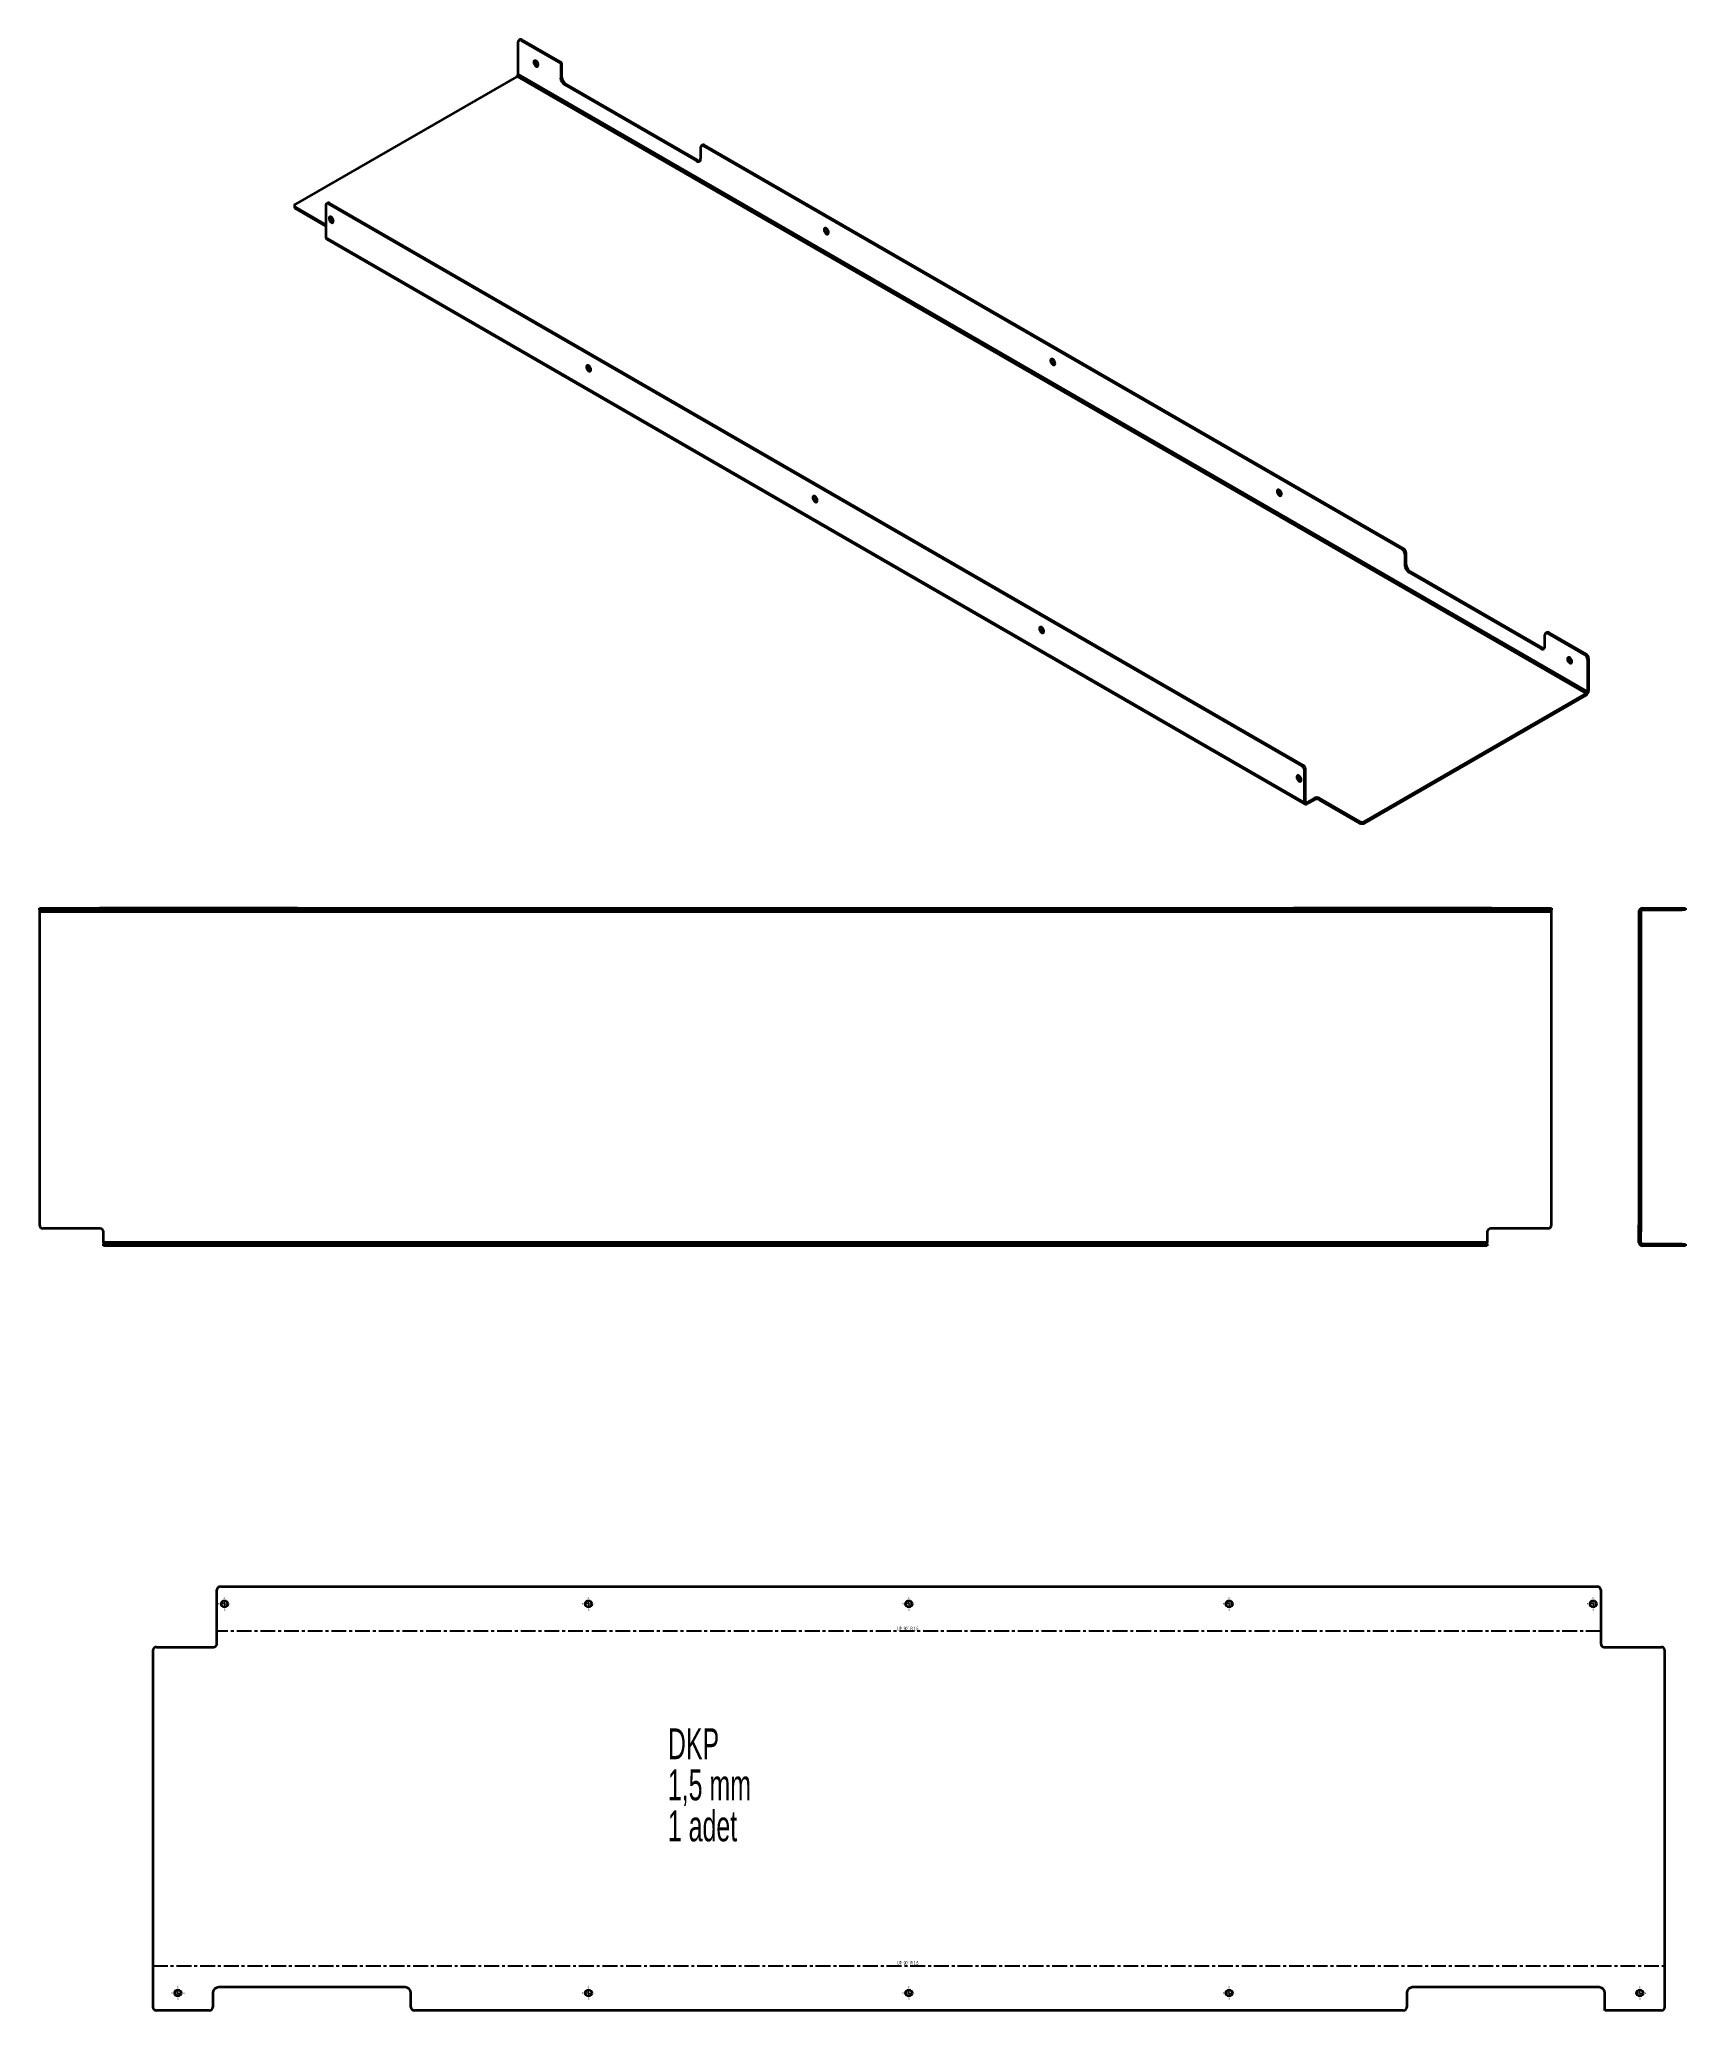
# Model space of a CAD drawing. Header units: millimetres. Extents: x -624 to 789, y -398 to 1294.
import ezdxf

# ---------------------------------------------------------------- set-up
doc = ezdxf.new("R2010")
doc.units = ezdxf.units.MM
doc.linetypes.add('CENTERX2', pattern=[20.32, 12.7, -2.54, 2.54, -2.54])
doc.styles.add('SLDTEXTSTYLE0', font='TXT', dxfattribs={"width": 0.605})
doc.styles.add('SLDTEXTSTYLE1', font='TXT', dxfattribs={"width": 0.5675})

# ---------------------------------------------------------------- blocks, each defined once
blk = doc.blocks.new('SW_NOTE_0')
at = {"color": 0, "linetype": 'Continuous', "lineweight": 0, "char_height": 26.46, "attachment_point": 1, "style": 'SLDTEXTSTYLE0'}
for s, insert in [('DKP', (0, 34.1)), ('1,5 mm', (0, -1.2)), ('1 adet', (0, -36.4))]:
    blk.add_mtext(s, dxfattribs=dict(at, insert=insert))
blk = doc.blocks.new('SW_CENTERMARKSYMBOL_0')
at = {"color": 0, "linetype": 'Continuous', "lineweight": 18}
for p, q in [((-5, 0), (-5.25, 0)), ((0, 0), (-2.5, 0)), ((0, 5), (0, 5.25)), ((0, 0), (0, 2.5)), ((0, 0), (0, -2.5)), ((0, 0), (2.5, 0)), ((5, 0), (5.25, 0)), ((0, -5), (0, -5.25))]:
    blk.add_line(p, q, dxfattribs=at)
blk = doc.blocks.new('SW_CENTERMARKSYMBOL_1')
at = {"color": 0, "linetype": 'Continuous', "lineweight": 18}
for p, q in [((-5, 0), (-5.25, 0)), ((0, 0), (-2.5, 0)), ((0, 5), (0, 5.25)), ((0, 0), (0, 2.5)), ((0, 0), (0, -2.5)), ((0, 0), (2.5, 0)), ((5, 0), (5.25, 0)), ((0, -5), (0, -5.25))]:
    blk.add_line(p, q, dxfattribs=at)
blk = doc.blocks.new('SW_CENTERMARKSYMBOL_2')
at = {"color": 0, "linetype": 'Continuous', "lineweight": 18}
for p, q in [((-5, 0), (-5.25, 0)), ((0, 0), (-2.5, 0)), ((0, 5), (0, 5.25)), ((0, 0), (0, 2.5)), ((0, 0), (0, -2.5)), ((0, 0), (2.5, 0)), ((5, 0), (5.25, 0)), ((0, -5), (0, -5.25))]:
    blk.add_line(p, q, dxfattribs=at)
blk = doc.blocks.new('SW_CENTERMARKSYMBOL_3')
at = {"color": 0, "linetype": 'Continuous', "lineweight": 18}
for p, q in [((-5, 0), (-5.25, 0)), ((0, 0), (-2.5, 0)), ((0, 5), (0, 5.25)), ((0, 0), (0, 2.5)), ((0, 0), (0, -2.5)), ((0, 0), (2.5, 0)), ((5, 0), (5.25, 0)), ((0, -5), (0, -5.25))]:
    blk.add_line(p, q, dxfattribs=at)
blk = doc.blocks.new('SW_CENTERMARKSYMBOL_4')
at = {"color": 0, "linetype": 'Continuous', "lineweight": 18}
for p, q in [((-5, 0), (-5.25, 0)), ((0, 0), (-2.5, 0)), ((0, 5), (0, 5.25)), ((0, 0), (0, 2.5)), ((0, 0), (0, -2.5)), ((0, 0), (2.5, 0)), ((5, 0), (5.25, 0)), ((0, -5), (0, -5.25))]:
    blk.add_line(p, q, dxfattribs=at)
blk = doc.blocks.new('SW_CENTERMARKSYMBOL_5')
at = {"color": 0, "linetype": 'Continuous', "lineweight": 18}
for p, q in [((-5, 0), (-5.25, 0)), ((0, 0), (-2.5, 0)), ((0, 5), (0, 5.25)), ((0, 0), (0, 2.5)), ((0, 0), (0, -2.5)), ((0, 0), (2.5, 0)), ((5, 0), (5.25, 0)), ((0, -5), (0, -5.25))]:
    blk.add_line(p, q, dxfattribs=at)
blk = doc.blocks.new('SW_CENTERMARKSYMBOL_6')
at = {"color": 0, "linetype": 'Continuous', "lineweight": 18}
for p, q in [((-5, 0), (-5.25, 0)), ((0, 0), (-2.5, 0)), ((0, 5), (0, 5.25)), ((0, 0), (0, 2.5)), ((0, 0), (0, -2.5)), ((0, 0), (2.5, 0)), ((5, 0), (5.25, 0)), ((0, -5), (0, -5.25))]:
    blk.add_line(p, q, dxfattribs=at)
blk = doc.blocks.new('SW_CENTERMARKSYMBOL_7')
at = {"color": 0, "linetype": 'Continuous', "lineweight": 18}
for p, q in [((-5, 0), (-5.25, 0)), ((0, 0), (-2.5, 0)), ((0, 5), (0, 5.25)), ((0, 0), (0, 2.5)), ((0, 0), (0, -2.5)), ((0, 0), (2.5, 0)), ((5, 0), (5.25, 0)), ((0, -5), (0, -5.25))]:
    blk.add_line(p, q, dxfattribs=at)
blk = doc.blocks.new('SW_CENTERMARKSYMBOL_8')
at = {"color": 0, "linetype": 'Continuous', "lineweight": 18}
for p, q in [((-5, 0), (-5.25, 0)), ((0, 0), (-2.5, 0)), ((0, 5), (0, 5.25)), ((0, 0), (0, 2.5)), ((0, 0), (0, -2.5)), ((0, 0), (2.5, 0)), ((5, 0), (5.25, 0)), ((0, -5), (0, -5.25))]:
    blk.add_line(p, q, dxfattribs=at)
blk = doc.blocks.new('SW_CENTERMARKSYMBOL_9')
at = {"color": 0, "linetype": 'Continuous', "lineweight": 18}
for p, q in [((-5, 0), (-5.25, 0)), ((0, 0), (-2.5, 0)), ((0, 5), (0, 5.25)), ((0, 0), (0, 2.5)), ((0, 0), (0, -2.5)), ((0, 0), (2.5, 0)), ((5, 0), (5.25, 0)), ((0, -5), (0, -5.25))]:
    blk.add_line(p, q, dxfattribs=at)

msp = doc.modelspace()

# ---------------------------------------------------------------- linework, layer by layer
at = {"color": 7, "linetype": 'Continuous', "lineweight": 35}
for p, q in [((-212.7, 1263.8), (-212.7, 1291.5)), ((-211, 1293.5), (-212, 1292.9)), ((-209.5, 1293.4), (-210.5, 1292.7)), ((-210.5, 1292.7), (-176.2, 1273)), ((-209.5, 1293.4), (-175.2, 1273.6)), ((-176.2, 1273), (-175.2, 1273.6)), ((-176.2, 1273), (-176.2, 1260.7)), ((-175.2, 1261.3), (-175.2, 1273.6)), ((-213.7, 1261.9), (-403.9, 1152.1)), ((-213.7, 1261.9), (704.1, 732.1)), ((705.2, 733.9), (-212.7, 1263.8)), ((-176.2, 1260.7), (-175.2, 1261.3)), ((-172.7, 1254.6), (-171.6, 1255.2)), ((-172.7, 1254.6), (-59.6, 1189.3)), ((-58.5, 1189.9), (-171.6, 1255.2)), ((-54.4, 1203.1), (-55.4, 1202.5)), ((-52.9, 1202.9), (-53.9, 1202.3)), ((-53.9, 1202.3), (546.4, 855.8)), ((-52.9, 1202.9), (547.5, 856.4)), ((-59.6, 1189.3), (-58.5, 1189.9)), ((-56, 1191.3), (-56, 1201.1)), ((-404.8, 1150.9), (-404.8, 1149.7)), ((-377.8, 1151.3), (-377.8, 1123.5)), ((-376.1, 1153.3), (-377.1, 1152.7)), ((-374.6, 1153.1), (-375.6, 1152.5)), ((460.2, 670), (-375.6, 1152.5)), ((461.2, 670.6), (-374.6, 1153.1)), ((-377.8, 1134.6), (-403.9, 1149.7)), ((-403.9, 1149.7), (-403.9, 1148.4)), ((-377.8, 1133.3), (-403.9, 1148.4)), ((462.3, 638.6), (-377.8, 1123.5)), ((-377.1, 1122.2), (462.9, 637.2)), ((546.4, 855.8), (547.5, 856.4)), ((549.6, 852.7), (548.5, 852.1)), ((548.5, 852.1), (548.5, 842.3)), ((549.6, 842.9), (549.6, 852.7)), ((548.5, 842.3), (549.6, 842.9)), ((552.1, 836.2), (553.1, 836.8)), ((552.1, 836.2), (665.2, 770.9)), ((666.3, 771.5), (553.1, 836.8)), ((668.8, 772.9), (668.8, 782.7)), ((670.4, 784.7), (669.4, 784.1)), ((671.9, 784.5), (670.9, 783.9)), ((670.9, 783.9), (703, 765.3)), ((671.9, 784.5), (704.1, 766)), ((665.2, 770.9), (666.3, 771.5)), ((703, 765.3), (704.1, 766)), ((706.2, 762.3), (705.2, 761.7)), ((705.2, 761.7), (705.2, 733.9)), ((706.2, 762.3), (706.2, 734.5)), ((513.9, 622.3), (704.1, 732.1)), ((513.9, 621), (704.1, 730.9)), ((704.1, 732.1), (704.1, 730.9)), ((705.2, 733.9), (706.2, 734.5)), ((460.2, 670), (461.2, 670.6)), ((463.3, 667), (462.3, 666.4)), ((462.3, 638.6), (462.3, 666.4)), ((463.3, 639.2), (463.3, 667)), ((463.3, 639.2), (462.3, 638.6)), ((464.4, 638.6), (463.3, 639.2)), ((470.8, 642.3), (464.4, 638.6)), ((470.8, 641), (464.4, 637.4)), ((464.4, 638.6), (464.4, 637.4)), ((470.8, 641), (470.8, 642.3)), ((509.7, 622.3), (475, 642.3)), ((475, 642.3), (475, 641)), ((509.7, 621), (475, 641)), ((509.7, 621), (509.7, 622.3)), ((513.9, 622.3), (513.9, 621)), ((-623.7, 546.5), (-623.7, 548)), ((-623.7, 548), (-620.7, 548)), ((-620.7, 546.5), (-623.7, 546.5)), ((-623.7, 546.5), (-623.7, 545)), ((-623.7, 545), (674.3, 545)), ((-623.7, 545), (-623.7, 276)), ((-620.7, 548), (-620.7, 546.5)), ((-620.7, 548), (-572.2, 548)), ((-620.7, 546.5), (-572.2, 546.5)), ((-572.2, 546.5), (-572.2, 548)), ((-567.2, 548), (-572.2, 548)), ((-572.2, 546.5), (-567.2, 546.5)), ((-567.2, 546.5), (-567.2, 548)), ((-407.2, 548), (-567.2, 548)), ((-567.2, 546.5), (-407.2, 546.5)), ((-407.2, 546.5), (-407.2, 548)), ((-402.2, 548), (-407.2, 548)), ((-407.2, 546.5), (-402.2, 546.5)), ((-402.2, 546.5), (-402.2, 548)), ((-402.2, 548), (-399.2, 548)), ((-399.2, 546.5), (-402.2, 546.5)), ((-399.2, 548), (-399.2, 546.5)), ((-399.2, 548), (449.8, 548)), ((-399.2, 546.5), (449.8, 546.5)), ((449.8, 546.5), (449.8, 548)), ((449.8, 548), (452.8, 548)), ((452.8, 546.5), (449.8, 546.5)), ((452.8, 548), (452.8, 546.5)), ((457.8, 548), (452.8, 548)), ((452.8, 546.5), (457.8, 546.5)), ((457.8, 546.5), (457.8, 548)), ((617.8, 548), (457.8, 548)), ((457.8, 546.5), (617.8, 546.5)), ((617.8, 546.5), (617.8, 548)), ((622.8, 548), (617.8, 548)), ((617.8, 546.5), (622.8, 546.5)), ((622.8, 546.5), (622.8, 548)), ((622.8, 548), (625.8, 548)), ((625.8, 546.5), (622.8, 546.5)), ((625.8, 548), (625.8, 546.5)), ((625.8, 548), (671.3, 548)), ((625.8, 546.5), (671.3, 546.5)), ((671.3, 546.5), (671.3, 548)), ((671.3, 548), (674.3, 548)), ((674.3, 546.5), (671.3, 546.5)), ((674.3, 548), (674.3, 546.5)), ((674.3, 545), (674.3, 546.5)), ((674.3, 276), (674.3, 545)), ((751, 545), (749.5, 545)), ((749.5, 545), (749.5, 276)), ((751, 545), (751, 276)), ((752.5, 546.5), (752.5, 548)), ((752.5, 548), (786.5, 548)), ((752.5, 546.5), (786.5, 546.5)), ((786.5, 546.5), (786.5, 548)), ((786.5, 548), (789.5, 548)), ((789.5, 546.5), (786.5, 546.5)), ((789.5, 548), (789.5, 546.5)), ((-571.7, 273), (-620.7, 273)), ((671.3, 273), (622.3, 273)), ((749.5, 276), (751, 276)), ((749.5, 273), (749.5, 276)), ((751, 273), (749.5, 273)), ((749.5, 270), (749.5, 273)), ((751, 276), (751, 273)), ((751, 273), (751, 270)), ((-568.7, 261), (-568.7, 270)), ((-568.7, 261), (-568.7, 259.5)), ((619.3, 261), (-568.7, 261)), ((-568.7, 258), (-568.7, 259.5)), ((-568.7, 259.5), (-565.7, 259.5)), ((-565.7, 258), (-568.7, 258)), ((-565.7, 259.5), (-565.7, 258)), ((616.3, 259.5), (-565.7, 259.5)), ((616.3, 258), (-565.7, 258)), ((616.3, 258), (616.3, 259.5)), ((616.3, 259.5), (619.3, 259.5)), ((619.3, 258), (616.3, 258)), ((619.3, 270), (619.3, 261)), ((619.3, 259.5), (619.3, 261)), ((619.3, 259.5), (619.3, 258)), ((751, 270), (749.5, 270)), ((749.5, 261), (749.5, 270)), ((751, 261), (749.5, 261)), ((751, 261), (751, 270)), ((752.5, 259.5), (752.5, 258)), ((786.5, 259.5), (752.5, 259.5)), ((786.5, 258), (752.5, 258)), ((786.5, 258), (786.5, 259.5)), ((786.5, 259.5), (789.5, 259.5)), ((789.5, 258), (786.5, 258)), ((789.5, 259.5), (789.5, 258)), ((-471.3, -83.3), (-471.3, -37.3)), ((-468.3, -34.3), (713.7, -34.3)), ((716.7, -37.3), (716.7, -83.3)), ((-526.3, -89.3), (-526.3, -395.3)), ((-523.3, -86.3), (-474.3, -86.3)), ((719.7, -86.3), (768.7, -86.3)), ((771.7, -395.3), (771.7, -89.3)), ((-474.8, -383.3), (-474.8, -395.3)), ((-309.8, -378.3), (-469.8, -378.3)), ((-304.8, -395.3), (-304.8, -383.3)), ((550.2, -383.3), (550.2, -395.3)), ((715.2, -378.3), (555.2, -378.3)), ((720.2, -398.3), (720.2, -383.3)), ((-477.8, -398.3), (-523.3, -398.3)), ((547.2, -398.3), (-301.8, -398.3)), ((768.7, -398.3), (720.2, -398.3))]:
    msp.add_line(p, q, dxfattribs=at)
at = {"color": 7, "linetype": 'CENTERX2'}
for p, q in [((716.7, -72.8), (-471.3, -72.8)), ((-526.3, -359.8), (771.7, -359.8))]:
    msp.add_line(p, q, dxfattribs=at)
at = {"color": 7, "linetype": 'Continuous', "lineweight": 35, "flags": 128}
for points in [[(-197.5, 1270.7), (-196.8, 1270.4), (-196.1, 1270.5), (-195.7, 1270.9), (-195.5, 1271.6), (-195.6, 1272.5), (-195.9, 1273.4), (-196.4, 1274.3), (-197.1, 1274.9), (-197.8, 1275.4), (-198.5, 1275.4), (-199, 1275.2), (-199.3, 1274.6), (-199.4, 1273.9), (-199.2, 1273), (-198.8, 1272), (-198.2, 1271.3), (-197.5, 1270.7)], [(-371.2, 1137.7), (-371.4, 1138.6), (-371.7, 1139.5), (-372.3, 1140.4), (-373, 1141), (-373.7, 1141.3), (-374.3, 1141.3), (-374.8, 1141), (-375.1, 1140.4), (-375.1, 1139.5), (-374.8, 1138.6), (-374.3, 1137.7), (-373.7, 1137), (-373, 1136.5), (-372.3, 1136.3), (-371.7, 1136.5), (-371.4, 1137), (-371.2, 1137.7)], [(-374.1, 1140.6), (-373.9, 1141.3), (-373.9, 1141.4)], [(51.8, 1126.8), (52.5, 1126.6), (53.1, 1126.6), (53.5, 1127.1), (53.7, 1127.7), (53.7, 1128.6), (53.4, 1129.5), (52.8, 1130.4), (52.2, 1131.1), (51.4, 1131.5), (50.8, 1131.6), (50.2, 1131.3), (49.9, 1130.8), (49.9, 1130), (50.1, 1129.1), (50.5, 1128.2), (51.1, 1127.4), (51.8, 1126.8)], [(246.3, 1014.6), (247, 1014.3), (247.6, 1014.4), (248, 1014.8), (248.2, 1015.5), (248.1, 1016.3), (247.8, 1017.3), (247.3, 1018.1), (246.6, 1018.8), (245.9, 1019.2), (245.2, 1019.3), (244.7, 1019), (244.4, 1018.5), (244.3, 1017.7), (244.5, 1016.8), (244.9, 1015.9), (245.6, 1015.1), (246.3, 1014.6)], [(-150.3, 1010.2), (-150.4, 1011.1), (-150.8, 1012), (-151.3, 1012.8), (-152, 1013.4), (-152.7, 1013.8), (-153.4, 1013.8), (-153.9, 1013.4), (-154.1, 1012.8), (-154.1, 1012), (-153.9, 1011.1), (-153.4, 1010.2), (-152.7, 1009.4), (-152, 1009), (-151.3, 1008.8), (-150.8, 1008.9), (-150.4, 1009.4), (-150.3, 1010.2)], [(-153.1, 1013), (-153, 1013.8), (-152.9, 1013.8)], [(44.2, 897.9), (44.1, 898.8), (43.7, 899.7), (43.1, 900.5), (42.4, 901.2), (41.7, 901.5), (41.1, 901.5), (40.6, 901.2), (40.3, 900.6), (40.3, 899.7), (40.6, 898.8), (41.1, 897.9), (41.7, 897.2), (42.4, 896.7), (43.1, 896.5), (43.7, 896.7), (44.1, 897.2), (44.2, 897.9)], [(41.4, 900.8), (41.5, 901.5), (41.5, 901.5)], [(440.7, 902.3), (441.4, 902), (442, 902.1), (442.4, 902.5), (442.6, 903.2), (442.6, 904.1), (442.3, 905), (441.7, 905.9), (441.1, 906.5), (440.4, 907), (439.7, 907), (439.2, 906.8), (438.8, 906.2), (438.8, 905.5), (439, 904.5), (439.4, 903.6), (440, 902.9), (440.7, 902.3)], [(238.7, 785.7), (238.5, 786.5), (238.1, 787.5), (237.6, 788.3), (236.9, 788.9), (236.2, 789.2), (235.5, 789.2), (235.1, 788.9), (234.8, 788.3), (234.8, 787.5), (235.1, 786.6), (235.5, 785.7), (236.2, 784.9), (236.9, 784.4), (237.6, 784.3), (238.1, 784.4), (238.5, 784.9), (238.7, 785.7)], [(235.8, 788.5), (236, 789.2), (236, 789.3)], [(690, 758.4), (690.7, 758.2), (691.3, 758.2), (691.7, 758.6), (691.9, 759.3), (691.8, 760.2), (691.5, 761.1), (691, 762), (690.3, 762.7), (689.6, 763.1), (688.9, 763.2), (688.4, 762.9), (688.1, 762.3), (688, 761.6), (688.2, 760.7), (688.7, 759.7), (689.3, 759), (690, 758.4)], [(459.6, 658.1), (459.5, 659), (459.1, 659.9), (458.5, 660.7), (457.9, 661.3), (457.1, 661.7), (456.5, 661.7), (456, 661.4), (455.8, 660.7), (455.8, 659.9), (456, 659), (456.5, 658.1), (457.1, 657.4), (457.9, 656.9), (458.5, 656.7), (459.1, 656.9), (459.5, 657.4), (459.6, 658.1)], [(456.8, 660.9), (456.9, 661.7), (456.9, 661.7)]]:
    msp.add_lwpolyline(points, dxfattribs=at)
at = {"color": 7, "linetype": 'Continuous', "lineweight": 35}
for centre in [(-464.8, -49.3), (-152.3, -49.3), (122.7, -49.3), (397.7, -49.3), (710.2, -49.3), (-504.8, -383.3), (-152.3, -383.3), (122.7, -383.3), (397.7, -383.3), (750.2, -383.3)]:
    msp.add_circle(centre, 2.75, dxfattribs=at)
for centre, radius, start, end in [((-211.4, 1291.7), 1.31, 50.7967, 189.214), ((-210.4, 1292.1), 1.51, 54.3824, 114.3071), ((-194.7, 1274.5), 3.58, 164.8397, 255.1549), ((-215, 1263.9), 2.31, 302.6055, 357.3945), ((-168.6, 1261.1), 7.68, 182.6055, 237.3945), ((-167.5, 1261.7), 7.68, 182.6055, 237.3945), ((-54.7, 1201.3), 1.31, 50.7967, 189.214), ((-53.7, 1201.7), 1.51, 54.3824, 114.3071), ((-58.2, 1191), 2.18, 230.7967, 9.214), ((-56.9, 1192.3), 2.93, 237.0378, 276.1896), ((-403.5, 1150.9), 1.31, 110.7834, 249.2166), ((-376.5, 1151.5), 1.31, 50.7967, 189.214), ((-375.5, 1151.9), 1.51, 54.3824, 114.3071), ((-403.3, 1149.8), 1.51, 185.6948, 245.6253), ((-370.4, 1140.5), 3.65, 178.3449, 254.6462), ((-376.3, 1123.4), 1.48, 173.7012, 234.9867), ((54.5, 1130.6), 3.58, 164.8397, 255.1549), ((249, 1018.4), 3.58, 164.8397, 255.1549), ((-149.4, 1012.9), 3.65, 178.3449, 254.6462), ((45, 900.7), 3.65, 178.3449, 254.6462), ((443.4, 906.1), 3.58, 164.8397, 255.1549), ((543.9, 851.9), 4.61, 2.6055, 57.3945), ((545, 852.5), 4.61, 2.6055, 57.3945), ((556.2, 842.6), 7.68, 182.6055, 237.3945), ((557.3, 843.3), 7.68, 182.6055, 237.3945), ((239.5, 788.4), 3.65, 178.3449, 254.6462), ((670, 782.9), 1.31, 50.7967, 189.214), ((671.1, 783.3), 1.51, 54.3824, 114.3071), ((666.6, 772.5), 2.18, 230.7967, 9.214), ((667.9, 773.9), 2.93, 237.0378, 276.1896), ((692.7, 762.2), 3.58, 164.8397, 255.1549), ((700.6, 761.5), 4.61, 2.6055, 57.3945), ((701.6, 762.1), 4.61, 2.6055, 57.3945), ((701.6, 734.7), 4.61, 302.6055, 357.3945), ((702.9, 734), 2.31, 302.6055, 357.3945), ((460.4, 660.8), 3.65, 178.3449, 254.6462), ((457.7, 666.1), 4.61, 2.6055, 57.3945), ((458.7, 666.8), 4.61, 2.6055, 57.3945), ((463.6, 638.4), 1.31, 170.786, 309.2033), ((464, 639.1), 0.655, 170.786, 309.2033), ((472.9, 638.2), 4.61, 62.6097, 117.3903), ((472.9, 637), 4.61, 62.6097, 117.3903), ((511.8, 626.4), 4.61, 242.6097, 297.3903), ((511.8, 625.1), 4.61, 242.6097, 297.3903), ((752.5, 545), 3, 90, 180), ((752.5, 545), 1.5, 90, 180), ((-620.7, 276), 3, 180, 270), ((-571.7, 270), 3, 0, 90), ((622.3, 270), 3, 90, 180), ((671.3, 276), 3, 270, 0), ((752.5, 261), 3, 180, 270), ((752.5, 261), 1.5, 180, 270), ((-468.3, -37.3), 3, 90, 180), ((713.7, -37.3), 3, 0, 90), ((-474.3, -83.3), 3, 270, 0), ((719.7, -83.3), 3, 180, 270), ((-523.3, -89.3), 3, 90, 180), ((768.7, -89.3), 3, 0, 90), ((-469.8, -383.3), 5, 90, 180), ((-309.8, -383.3), 5, 0, 90), ((555.2, -383.3), 5, 90, 180), ((715.2, -383.3), 5, 0, 90), ((-523.3, -395.3), 3, 180, 270), ((-477.8, -395.3), 3, 270, 0), ((-301.8, -395.3), 3, 180, 270), ((547.2, -395.3), 3, 270, 0), ((768.7, -395.3), 3, 270, 0)]:
    msp.add_arc(centre, radius, start, end, dxfattribs=at)

# ---------------------------------------------------------------- block references
at = {"color": 7, "linetype": 'Continuous', "lineweight": 18}
for name, p in [('SW_CENTERMARKSYMBOL_0', (-464.8, -49.3)), ('SW_CENTERMARKSYMBOL_1', (-152.3, -49.3)), ('SW_CENTERMARKSYMBOL_2', (122.7, -49.3)), ('SW_CENTERMARKSYMBOL_3', (397.7, -49.3)), ('SW_CENTERMARKSYMBOL_4', (710.2, -49.3)), ('SW_CENTERMARKSYMBOL_5', (-504.8, -383.3)), ('SW_CENTERMARKSYMBOL_7', (-152.3, -383.3)), ('SW_CENTERMARKSYMBOL_8', (122.7, -383.3)), ('SW_CENTERMARKSYMBOL_9', (397.7, -383.3)), ('SW_CENTERMARKSYMBOL_6', (750.2, -383.3))]:
    msp.add_blockref(name, p, dxfattribs=at)
at = {"color": 7, "linetype": 'Continuous', "lineweight": 0}
msp.add_blockref('SW_NOTE_0', (-84.2, -190.2), dxfattribs=at)

# ---------------------------------------------------------------- texts
at = {"color": 7, "linetype": 'Continuous', "lineweight": 0, "char_height": 3, "attachment_point": 2, "style": 'SLDTEXTSTYLE1'}
for insert in [(121.8, -68.9), (121.8, -355.9)]:
    msp.add_mtext('UP  90°  R 1.5', dxfattribs=dict(at, insert=insert))

doc.saveas('drawing.dxf')
